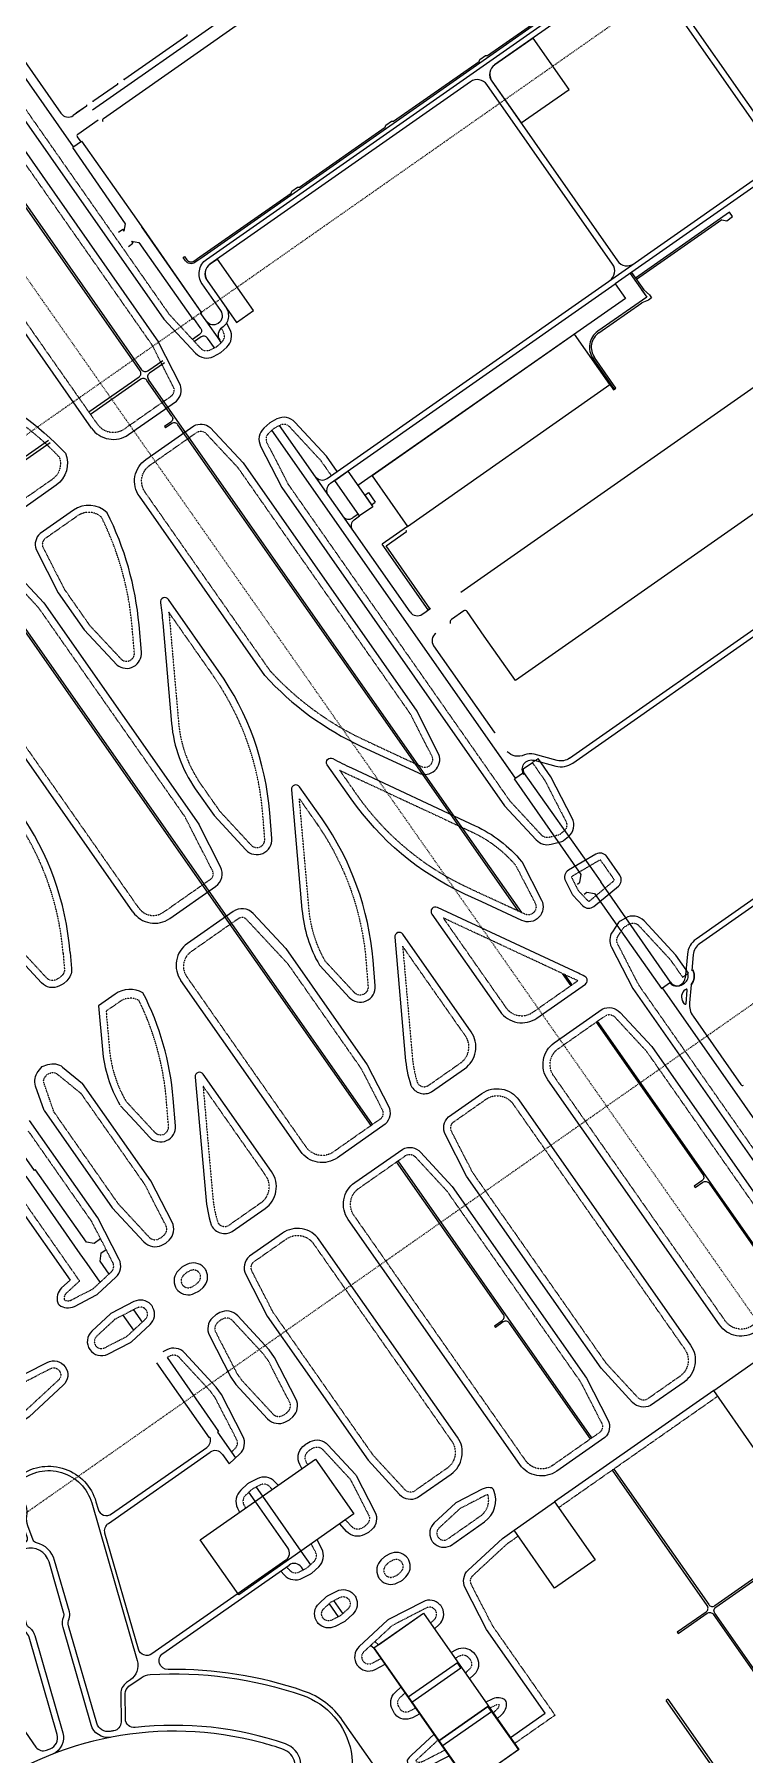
# Model space of a CAD drawing. Header units: millimetres. Extents: x 152904052 to 153933663, y 538271515 to 539240469.
# Drawn here: x 153565325 to 153577393, y 539089405 to 539118631 of the extents above; entities that cross this region are included whole.
import ezdxf

# ---------------------------------------------------------------- set-up
doc = ezdxf.new("R2010")
doc.units = ezdxf.units.MM
doc.linetypes.add('HIDDEN', pattern=[5.08, 2.54, -2.54])
doc.layers.add('BORD', color=7, linetype='Continuous')

msp = doc.modelspace()

# ---------------------------------------------------------------- linework, layer by layer
at = {"layer": 'BORD', "color": 8, "linetype": 'HIDDEN', "ltscale": 5}
for p, q in [((153505008.2, 539069689.3), (153627881, 539155725.8)), ((153540633.6, 539149569.4), (153592255.5, 539075845.7)), ((153513611.8, 539057402), (153636484.6, 539143438.5))]:
    msp.add_line(p, q, dxfattribs=at)
at = {"layer": 'BORD', "color": 133, "ltscale": 10}
for p, q in [((153572016.1, 539108856.8), (153571236, 539109970.9)), ((153565325.7, 539099329.2), (153564548.9, 539100438.6))]:
    msp.add_line(p, q, dxfattribs=at)
at = {"layer": 'BORD', "color": 133, "linetype": 'HIDDEN', "flags": 128}
for points in [[(153568421.9, 539113322.6), (153568313.4, 539113266.9, -0.3366197), (153568152.7, 539113295.2), (153567620.3, 539113870.3), (153559880.6, 539124923.7), (153559522.3, 539125620.7, -0.3366197), (153559550.6, 539125781.5), (153560125.7, 539126313.9), (153561450.2, 539127241.2), (153561150.4, 539127669.3), (153561126.3, 539127647.1), (153561066.1, 539127616.1, -0.3366197), (153560762.4, 539127669.7), (153560656.4, 539127784.1), (153560933.9, 539127978.5), (153560297.3, 539128887.7), (153560026.5, 539128698.1), (153559982.8, 539128783, -0.3366197), (153560036.4, 539129086.7), (153560086.1, 539129132.7), (153560115.2, 539129147.7), (153559815.5, 539129575.8), (153558491, 539128648.4), (153557794.1, 539128290.1, -0.3366197), (153557633.3, 539128318.5), (153557100.9, 539128893.6), (153553648.8, 539133823.6), (153553290.5, 539134520.6, -0.3472146), (153553322.7, 539134684.8), (153553581.8, 539134907, -0.2402518), (153553701, 539134935.8), (153554693.1, 539134699.1), (153555534.7, 539135288.4), (153554720.2, 539136451.6), (153552324.2, 539134773.8), (153556658.5, 539128583.8), (153557016.9, 539127886.9, -0.3366197), (153556988.5, 539127726.1), (153556413.4, 539127193.7), (153555977.7, 539126888.6)], [(153568421.9, 539113322.6), (153568511.4, 539113405.4, 0.3366197), (153568539.7, 539113566.2), (153568502.5, 539113638.6)], [(153566395.4, 539112010.6, 0.4142136), (153566855, 539111929.6), (153567662, 539112494.6, 0.268733), (153567695.2, 539112625.8), (153567327.3, 539113349.3)], [(153563962, 539111874.9), (153563594.2, 539112598.3, -0.6425022), (153563781.1, 539112757.6), (153564200.6, 539112562, -0.0937598), (153565747.7, 539111449.8, -0.3372842), (153565626, 539111069), (153565065.1, 539110676.3, -0.2696034), (153564930.1, 539110690.2), (153564372.3, 539111289)], [(153567206.9, 539110851.8, -0.4142136), (153567287.9, 539111311.4), (153568094.8, 539111876.4, -0.268733), (153568229.5, 539111862.7), (153568783.5, 539111269.6)], [(153570195.4, 539111386.9), (153569663, 539111962, 0.3366197), (153569502.2, 539111990.4), (153569393.8, 539111934.6), (153569304.3, 539111851.8, 0.3366197), (153569275.9, 539111691), (153569638, 539110986.7)], [(153573885.3, 539106326.3), (153573787, 539106257.5), (153573997.8, 539105956.6), (153574356.1, 539105259.6, -0.3507925), (153574322.6, 539105094.3), (153574248.5, 539105032.3), (153574074.1, 539104988.2, -0.274587), (153573941.9, 539105027.3), (153573409.5, 539105602.4), (153569634.3, 539110994)], [(153566261.9, 539108592.4), (153566810.1, 539108005.5, 0.6425022), (153567023.8, 539108126.6), (153566983.4, 539108587.8, 0.0942666), (153566462.8, 539110431.1, 0.3422856), (153566058.9, 539110450.8), (153565498, 539110058.1, 0.2696034), (153565464.9, 539109926.4), (153565833, 539109204.9)], [(153567097.9, 539103789.5), (153563815.6, 539108477.2, -0.4142136), (153563896.6, 539108936.8), (153564703.6, 539109501.8, -0.3224744), (153564858.1, 539109470.5), (153565390.5, 539108895.4), (153567889.3, 539105326.7)], [(153568157.8, 539105884.7), (153568473.6, 539105433.7), (153569006, 539104858.6, 0.7122052), (153569239.6, 539104961.2), (153569204.3, 539105398, 0.1333122), (153568360.7, 539107739.4), (153567608.6, 539108813.6)], [(153567608.6, 539108813.6, -0.0073854), (153567625.9, 539108644), (153567775.4, 539106935.4, 0.1316525), (153568157.8, 539105884.7)], [(153569333.8, 539107814.1, 0.0980231), (153570933.8, 539106643.3), (153571901.8, 539106191.9, 0.6425232), (153572088.7, 539106351.2), (153571724.6, 539107067.2)], [(153573504.2, 539104510.9), (153573834.1, 539103869.4, -0.7131795), (153573657.4, 539103685.1), (153572975.8, 539103999.7), (153572687.5, 539104134.1, -0.1316525), (153570804, 539105714.6), (153570512.7, 539106130.6)], [(153570512.7, 539106130.6, 0.0071737), (153570661.2, 539106058.7), (153572764.1, 539105078.1, -0.1092096), (153573504.2, 539104510.9, -0.1092096)], [(153567097.9, 539103789.5, 0.4142136), (153567515.8, 539103715.8), (153568318.5, 539104277.9, 0.3741522), (153568353.4, 539104418), (153567889.3, 539105326.7)], [(153569627.6, 539102844.1), (153568932.5, 539103591, 0.3741522), (153568788.9, 539103606.2), (153567986.1, 539103044.1, 0.4142136), (153567912.4, 539102626.3)], [(153577624.5, 539095973.8), (153578060.2, 539096278.9), (153578757.2, 539096637.2, -0.3366197), (153578917.9, 539096608.8), (153579450.3, 539096033.7), (153581183.6, 539093558.4), (153583718.9, 539095333.6), (153583254.3, 539095997.1), (153583303.4, 539096031.5), (153582649.5, 539096965.4), (153582600.4, 539096931), (153582135.8, 539097594.5), (153580860.5, 539096701.5), (153580163.5, 539096343.2, -0.3366197), (153580002.7, 539096371.5), (153579470.3, 539096946.6), (153575594.8, 539102481.6), (153575236.4, 539103178.5, -0.274587), (153575244.8, 539103316.2), (153575346, 539103464.9), (153575429.5, 539103513.4, -0.3507925), (153575596.3, 539103488.3), (153576128.7, 539102913.2), (153576339.4, 539102612.3), (153576437.7, 539102681.1)], [(153565813, 539103023.4), (153565835.2, 539102749.1, -0.2301085), (153565792.4, 539102639.2), (153565747.4, 539102597.5), (153565695, 539102570.6, -0.3366197), (153565534.2, 539102599), (153565001.8, 539103174.1)], [(153569627.6, 539102844.1), (153570876, 539101061.3), (153571234.4, 539100364.3, -0.3224745), (153571210.9, 539100208.3), (153570404, 539099643.3, -0.4142136), (153569944.4, 539099724.3), (153567912.4, 539102626.3)], [(153567103.1, 539102215.5, 0.2905248), (153566781.9, 539102200.9), (153566544.1, 539102034.4)], [(153566544.1, 539102034.4), (153566600, 539101396.2, 0.1092096), (153566879.8, 539100506.8), (153567369.9, 539099977.4, 0.3197049), (153567523.2, 539099945.5, 0.3197049), (153567603.5, 539100080), (153567565.6, 539100547.7, 0.0918408), (153567103.1, 539102215.5, 0.0918408)], [(153565660.6, 539100315.5), (153565488.2, 539100813, -0.2595993), (153565506.8, 539100918.4), (153565546.3, 539100966.9), (153565605.3, 539100987.4, -0.2595993), (153565710.7, 539100968.8), (153566119.3, 539100636.7)], [(153568441.4, 539098445.8, 0.4012441), (153568620.4, 539098393), (153569175.9, 539098782, 0.4142136), (153569257, 539099241.6), (153568191.1, 539100763.7), (153568355.1, 539098889.6, 0.0524708), (153568441.4, 539098445.8)], [(153565660.6, 539100315.5), (153566742.1, 539098770.9), (153567274.5, 539098195.8, 0.3366197), (153567435.3, 539098167.5), (153567487.6, 539098194.4), (153567530.8, 539098234.4, 0.3366197), (153567559.2, 539098395.2), (153567200.8, 539099092.1), (153566119.3, 539100636.7)], [(153565045.7, 539098735.3), (153565144, 539098804.2), (153566091.5, 539097451.1), (153565868.4, 539097244.4, 0.2627205), (153565832.4, 539097132.1, 0.2627205), (153565950.2, 539097127.5), (153566321.9, 539097318.5), (153566629.7, 539097603.4, 0.3366197), (153566658.1, 539097764.2), (153566299.7, 539098461.2), (153565218.3, 539100005.7)], [(153568673.3, 539094547), (153568731.9, 539094601.2, 0.3366197), (153568760.2, 539094762), (153568401.9, 539095459), (153568322.4, 539095572.6), (153567790, 539096147.7, 0.3366197), (153567629.2, 539096176.1), (153567578.7, 539096150.1)], [(153569968.5, 539094334), (153569940.7, 539094388.1, -0.3366197), (153569969.1, 539094548.9), (153570012.2, 539094588.9), (153570064.6, 539094615.8, -0.3366197), (153570225.4, 539094587.4), (153570690.4, 539094085), (153571003.5, 539093476.1, -0.3366197), (153570975.1, 539093315.4), (153570931.9, 539093275.4), (153570879.6, 539093248.5, -0.3366197), (153570718.8, 539093276.8), (153570611.6, 539093392.6)], [(153569365.6, 539093911.8), (153569324.3, 539093956.5, 0.3366197), (153569163.5, 539093984.8), (153569025.9, 539093914.1), (153568912.3, 539093809, 0.3366197), (153568884, 539093648.2), (153568911.8, 539093594)], [(153573484.2, 539089595.5), (153574172.3, 539090077.3), (153573110.1, 539091594.3), (153572751.8, 539092291.2, -0.3366197), (153572780.1, 539092452), (153573355.2, 539092984.4), (153573545.1, 539093117.4)], [(153569607.9, 539092595.5), (153569662.1, 539092536.9, 0.3366197), (153569822.9, 539092508.6), (153569960.5, 539092579.3), (153570074.1, 539092684.4, 0.3366197), (153570102.4, 539092845.2), (153570030.3, 539092985.5)], [(153572053.9, 539091638.2), (153572121.5, 539091700.8, 0.3364904), (153572146.7, 539091843.7), (153572139.2, 539091858.4), (153572128, 539091870.4, 0.3365528), (153571985.1, 539091895.6), (153571404, 539091596.9), (153570924.4, 539091152.8, 0.8723318), (153571060.8, 539090958.1), (153571217.2, 539091038.4)], [(153572471, 539091042.5), (153572553, 539091084.6, -0.3365222), (153572695.9, 539091059.4), (153572722.5, 539091030.7), (153572740.4, 539090995.8, -0.3365222), (153572715.2, 539090852.9), (153572647.6, 539090790.3)], [(153571807, 539090196), (153571694, 539090137.9, -0.3437459), (153571549, 539090165.4), (153571514.5, 539090227.2, -0.3461862), (153571537.8, 539090373.7), (153571625.6, 539090455.1)], [(153573120.8, 539090114.5), (153573188.4, 539090177.1, 0.1707801), (153573225.5, 539090247.6, 0.1707801), (153573146.6, 539090236.8), (153573064.7, 539090194.6)]]:
    msp.add_lwpolyline(points, format="xyb", dxfattribs=at)
at = {"layer": 'BORD', "color": 137}
for points in [[(153560656.4, 539127784.1), (153560762.4, 539127669.7, 0.3366197), (153561066.1, 539127616.1), (153561126.3, 539127647.1), (153561150.4, 539127669.3), (153561381.3, 539127339.5), (153560050.2, 539126407.5), (153559469.1, 539125869.5, 0.3366197), (153559415.6, 539125565.8), (153559777.6, 539124861.5), (153567526.6, 539113794.8), (153568064.6, 539113213.7, 0.3366197), (153568368.3, 539113160.1), (153568491.4, 539113223.4), (153568592.9, 539113317.4, 0.3366197), (153568646.4, 539113621.1)], [(153570469.7, 539111204.4), (153570289, 539111462.4), (153569751.1, 539112043.5, 0.3366197), (153569447.3, 539112097.1), (153569324.3, 539112033.8), (153569222.8, 539111939.8, 0.3366197), (153569169.2, 539111636.1), (153569531.3, 539110931.9), (153573315.9, 539105526.9), (153573853.8, 539104945.8, 0.274587), (153574103.5, 539104871.8), (153574287.7, 539104918.5, 0.1125128), (153574317.7, 539104933.8), (153574399.6, 539105002.2, 0.3507925), (153574462.8, 539105314.4), (153574100.7, 539106018.7), (153573885.3, 539106326.3)], [(153566999.6, 539103720.6), (153563717.3, 539108408.4, -0.4142136), (153563827.8, 539109035.1), (153564642.5, 539109605.5, -0.3366198), (153564946.2, 539109552), (153565484.1, 539108970.9), (153568116.9, 539105211)], [(153568059.5, 539105815.9), (153568380, 539105358.2), (153568918, 539104777.1, 0.7122052), (153569359.2, 539104970.9), (153569323.9, 539105407.7, 0.1333122), (153568459, 539107808.2), (153567603.1, 539109030.6)], [(153573604.2, 539104578.5), (153573605.2, 539104577), (153573940.8, 539103924.2, -0.7131795), (153573607.2, 539103576.1), (153572925.3, 539103890.8), (153572636.8, 539104025.3, -0.1316525), (153570705.7, 539105645.7), (153570301.3, 539106223.2)], [(153571079, 539102901.1, 0.1333122), (153570214.2, 539105301.6), (153569831.4, 539105848.3, 0.767327), (153569693.4, 539105798), (153569871.7, 539103760.4, 0.1097817), (153570169.7, 539102817, 0.0556099), (153570179.7, 539102803.5), (153570673.1, 539102270.5, 0.7122052), (153571114.4, 539102464.3), (153571079, 539102901.1)], [(153566999.6, 539103720.6, 0.4142136), (153567626.4, 539103610.1), (153568404.6, 539104155, 0.3741522), (153568487, 539104486.3), (153568116.9, 539105211)], [(153569596.7, 539103097.6), (153569042.3, 539103693.2, 0.3741522), (153568702.8, 539103729.1), (153567924.6, 539103184.2, 0.4142136), (153567814.1, 539102557.4)], [(153574570, 539102680.3), (153572172.4, 539103798.3, 0.767327), (153572078, 539103685.8), (153573237.4, 539102030.1, 0.4142136), (153573864.1, 539101919.6), (153574687.5, 539102496.1, 0.5595521), (153574679.7, 539102625.4, 0.0134523), (153574570, 539102680.3)], [(153576437.7, 539102681.1), (153576222.3, 539102988.8), (153575684.4, 539103569.9, 0.3507925), (153575369.3, 539103617.2), (153575277.1, 539103563.7, 0.1125128), (153575252.4, 539103540.7), (153575145.6, 539103383.6, 0.274587), (153575129.7, 539103123.7), (153575491.8, 539102419.4), (153579376.7, 539096871.1), (153579914.7, 539096290, 0.3366197), (153580218.4, 539096236.5), (153580922.7, 539096598.5), (153582204.6, 539097496.2), (153582600.4, 539096931)], [(153571626.9, 539101253.8, 0.0529954), (153571719.4, 539100780.8, 0.0480683), (153571725, 539100767.3, 0.4205678), (153572074.9, 539100665.4), (153572636, 539101058.3, 0.4142136), (153572746.5, 539101685), (153571586.5, 539103341.7, 0.767327), (153571448.6, 539103291.4), (153571626.9, 539101253.8)], [(153569596.7, 539103097.6), (153570979, 539101123.4), (153571341.1, 539100419.1, -0.3366197), (153571287.5, 539100115.4), (153570472.8, 539099545, -0.4142136), (153569846.1, 539099655.5), (153567814.1, 539102557.4)], [(153583254.3, 539095997.1), (153583650, 539095431.9), (153581213.1, 539093725.5), (153579544, 539096109.3), (153579006, 539096690.4, 0.3366197), (153578702.3, 539096743.9), (153577998, 539096381.8), (153577555.7, 539096072.1), (153578244, 539095089.1), (153577555.9, 539094607.3), (153576867.6, 539095590.3), (153577555.7, 539096072.1)], [(153568632.2, 539094345.4), (153568813.4, 539094513.2, 0.3366197), (153568867, 539094816.9), (153568504.9, 539095521.2), (153568416, 539095648.1), (153567878, 539096229.2, 0.3366197), (153567574.3, 539096282.8), (153567509.4, 539096249.4)], [(153569869.3, 539094264.5), (153569834, 539094333.2, -0.3366197), (153569887.5, 539094636.9), (153569935.1, 539094681, -0.0680987), (153569952, 539094692.8), (153570009.7, 539094722.5, -0.3366197), (153570313.4, 539094668.9), (153570782.6, 539094162.1, -0.0680987), (153570794.4, 539094145.2), (153571110.2, 539093531, -0.3366197), (153571056.6, 539093227.3), (153571009, 539093183.2, -0.0680987), (153570992.2, 539093171.4), (153570934.5, 539093141.7, -0.3366197), (153570630.8, 539093195.3), (153570512.4, 539093323.1)], [(153569464.9, 539093981.3), (153569412.4, 539094038, 0.3366197), (153569108.6, 539094091.5), (153568965.7, 539094018, 0.0680987), (153568948.8, 539094006.2), (153568830.8, 539093897, 0.3366197), (153568777.3, 539093593.3), (153568812.6, 539093524.6, 0.0680987)], [(153573415.4, 539089693.8), (153574005.1, 539090106.8), (153573007.1, 539091532.1), (153572645.1, 539092236.4, -0.3366197), (153572698.6, 539092540.1), (153573279.7, 539093078), (153573476.3, 539093215.7)], [(153569508.7, 539092526), (153569574, 539092455.4, 0.3366197), (153569877.8, 539092401.8), (153570020.7, 539092475.3, 0.0680987), (153570037.6, 539092487.2), (153570155.6, 539092596.4, 0.3366197), (153570209.1, 539092900.1), (153570129.5, 539093055, 0.0680987)], [(153572123.3, 539091539), (153572203, 539091612.8, 0.3364904), (153572253.4, 539091898.6), (153572243.1, 539091918.6, 0.0681877), (153572231.3, 539091935.5), (153572216, 539091952, 0.3365528), (153571930.2, 539092002.3), (153571343.7, 539091700.9, 0.0681586), (153571326.8, 539091689), (153570842.9, 539091240.9, 0.8723318), (153571115.7, 539090851.3), (153571286.6, 539090939.2)], [(153572401.6, 539091141.7), (153572498.1, 539091191.3, -0.3365222), (153572783.9, 539091140.9), (153572814.6, 539091107.8, -0.0681867), (153572826.5, 539091090.9), (153572847.1, 539091050.7, -0.3365222), (153572796.7, 539090764.9), (153572717, 539090691.1, -0.0681867)], [(153571876.5, 539090096.8), (153571748.8, 539090031.2, -0.3487997), (153571456.1, 539090089.5), (153571454.8, 539090091, -0.0484764), (153571446.4, 539090103.1), (153571409.8, 539090168.7, -0.3461862), (153571456.2, 539090461.8), (153571556.1, 539090554.3, -0.0681867)], [(153573190.2, 539090015.3), (153573269.9, 539090089.1, 0.2308523), (153573346, 539090285.3, 0.2698386), (153573302.1, 539090347.9, 0.2308523), (153573091.8, 539090343.5), (153572995.2, 539090293.9)]]:
    msp.add_lwpolyline(points, format="xyb", dxfattribs=at)
at = {"layer": 'BORD', "color": 133, "lineweight": -3, "flags": 128}
for points in [[(153578638.8, 539122167.7), (153568153.6, 539114825.9), (153568052.5, 539114755.1, -0.4142136), (153567892.4, 539114783.4), (153567851.1, 539114842.3), (153567875.7, 539114859.5), (153567916.9, 539114800.6, 0.4142136), (153568035.3, 539114779.7), (153568136.4, 539114850.5), (153569685.8, 539115935.4), (153569697.7, 539115968.1), (153569796, 539116036.9), (153569830.9, 539116036.9), (153571283.1, 539117053.8), (153571295.1, 539117086.6), (153571393.4, 539117155.4), (153571428.2, 539117155.4), (153572880.5, 539118172.3), (153572892.4, 539118205.1), (153572990.7, 539118273.9), (153573025.6, 539118273.9), (153574477.8, 539119290.8)], [(153575101.8, 539114447.8, 0.4142136), (153575150.9, 539114726.4), (153573014.3, 539117777.7, 0.4142136), (153572735.8, 539117826.8), (153568308.5, 539114726.8, 0.4142136), (153568259.4, 539114448.2), (153568576.2, 539113995.8, -0.4178796), (153568512.2, 539113645.8, 0.4178796), (153568473.8, 539113435.8), (153568244.4, 539113763.5, 0.410557), (153568451.7, 539113725.6), (153568455.9, 539113728.4, 0.4178796), (153568494.3, 539113938.4), (153568177.4, 539114390.9, -0.4142136), (153568251.1, 539114808.7), (153578105.3, 539121708.7, -0.4142136), (153578523.1, 539121635), (153579109.6, 539120797.4)], [(153579027.7, 539120740.1), (153578441.2, 539121577.7, 0.4142136), (153578162.7, 539121626.8), (153575889.5, 539120035.1, 0.4142136), (153575840.4, 539119756.5), (153577977, 539116705.2, 0.4142136), (153578255.5, 539116656.1)], [(153577845.9, 539116369.3, 0.4142136), (153577895.1, 539116647.8), (153575758.5, 539119699.2, 0.4142136), (153575479.9, 539119748.3), (153573145.4, 539118113.6, 0.4142136), (153573096.2, 539117835.1), (153575232.8, 539114783.7, 0.4142136), (153575511.4, 539114734.6)]]:
    msp.add_lwpolyline(points, format="xyb", dxfattribs=at)
at = {"layer": 'BORD', "color": 133, "linetype": 'Continuous', "ltscale": 10, "flags": 128}
for points in [[(153565992.2, 539116718.4), (153563240.5, 539120648.3)], [(153566127.4, 539116813.1), (153565979.9, 539116709.8)], [(153565979.9, 539116709.8), (153565976.7, 539116707.5)], [(153566874.6, 539115413.3), (153565976.7, 539116707.5)], [(153566753.4, 539115270.1), (153566828.9, 539115323)], [(153566852.7, 539115289), (153566828.9, 539115323)], [(153566852.7, 539115289), (153566874.6, 539115413.3)], [(153567142.7, 539115363.2), (153568167.1, 539113900.2)], [(153566922, 539115029.3), (153566997.6, 539115082.2)], [(153566973.9, 539115116.1), (153567098.1, 539115094.2)], [(153566973.9, 539115116.1), (153566997.6, 539115082.2)], [(153567098.1, 539115094.2), (153568016.4, 539113794.7)], [(153568154.8, 539113891.6), (153568167.1, 539113900.2)], [(153568016.4, 539113794.7), (153568031.9, 539113805.6)]]:
    msp.add_lwpolyline(points, dxfattribs=at)
at = {"layer": 'BORD', "color": 133, "flags": 128}
for points in [[(153566497.8, 539117203.7), (153569305.5, 539119169.6)], [(153568582.2, 539118931.8), (153566311.2, 539117341.6)], [(153564712.7, 539118807.3), (153565775.2, 539117289.8)], [(153567915.3, 539118605.2), (153566862.7, 539117868.1)], [(153566735.7, 539117779.2), (153566336, 539117499.3)], [(153566211.5, 539117412.1), (153565984.2, 539117253)], [(153566211.5, 539117412.1), (153566037.4, 539117290.3)], [(153566061.1, 539116933.9), (153566411.1, 539117179)], [(153566053.7, 539116892.1), (153566115.1, 539116804.5)], [(153577007.9, 539115480.4), (153575558.5, 539114465.5)], [(153572572.6, 539109151.9), (153580729, 539114863.1)]]:
    msp.add_lwpolyline(points, dxfattribs=at)
for points in [[(153567915.3, 539118605.2, 0.4142136), (153567919.6, 539118629.6)], [(153566735.7, 539117779.2, 0.4142136), (153566740, 539117803.6)], [(153566838.3, 539117872.4, 0.4142136), (153566862.7, 539117868.1)], [(153566211.5, 539117412.1, 0.4142136), (153566215.8, 539117436.5)], [(153566311.6, 539117503.6, 0.4142136), (153566336, 539117499.3)], [(153565775.3, 539117289.8, 0.4142136), (153565984.2, 539117253)], [(153566497.8, 539117203.7, 0.4142136), (153566488.6, 539117151.5)], [(153566061.1, 539116933.9, 0.4142136), (153566053.7, 539116892.1)], [(153568592.9, 539113317.4, 0.3366197), (153568646.4, 539113621.1)]]:
    msp.add_lwpolyline(points, format="xyb", dxfattribs=at)
at = {"layer": 'BORD', "color": 133}
for points in [[(153573800.1, 539118569.3), (153573146.6, 539118111.8, 0.4142136), (153573098.1, 539117836.4), (153573595.8, 539117125.5), (153574411.3, 539117696.5)], [(153568434.7, 539114812.4), (153568309.8, 539114724.9, 0.4142136), (153568261.2, 539114449.5), (153568758.9, 539113738.7), (153569045.8, 539113939.6)]]:
    msp.add_lwpolyline(points, format="xyb", close=True, dxfattribs=at)
at = {"layer": 'BORD', "color": 133, "ltscale": 10}
for points in [[(153566252.1, 539112215.4), (153567104, 539112811.9, 0.4142136), (153567122.4, 539112916.3), (153563290.2, 539118389.3)], [(153563314.8, 539118406.5), (153567147, 539112933.5, 0.4142136), (153567251.4, 539112915.1), (153567505.4, 539113092.9)], [(153570092.8, 539111123.6, 0.4142136), (153570301.8, 539111086.8), (153575138.8, 539114473.8)], [(153570322.3, 539110796, -0.4142136), (153570359.1, 539111004.9), (153575196.2, 539114391.9)], [(153567534, 539113052), (153567280.1, 539112874.2, 0.4142136), (153567261.7, 539112769.7, 0.4142136)], [(153567237.1, 539112752.5, 0.4142136), (153567132.7, 539112770.9), (153566280.7, 539112174.4)], [(153567661.2, 539112146.8, -0.4142136), (153567642.8, 539112042.3), (153567538.4, 539111969.2)], [(153567764.5, 539111999.3, 0.4142136), (153567660, 539112017.8), (153567555.6, 539111944.6)], [(153568139, 539104246.6), (153564965.6, 539108778.7, 0.4142136), (153564861.1, 539108797.1), (153564705.5, 539108688.1)], [(153576115, 539102524.4, 0.4195096), (153576311.4, 539102488), (153576326.4, 539102498.4, 0.2216947), (153576385.6, 539102600.9, 0.2216947)], [(153576515.5, 539102735.6, -0.2745602), (153576483.3, 539102482.3, -0.2745602)], [(153576397.7, 539102165.6), (153576417.5, 539102392.7, 0.6370703), (153576394, 539102406.3), (153576384.5, 539102399.7, 0.4142136), (153576347.7, 539102190.8)], [(153574871.2, 539101849.9), (153576685.2, 539099259.2, -0.4142136), (153576666.8, 539099154.8), (153576535.7, 539099063)], [(153573144.4, 539096688.4), (153573275.5, 539096780.2, 0.4142136), (153573293.9, 539096884.6), (153571479.9, 539099475.3)], [(153574799.9, 539094786.2), (153571504.5, 539099492.5, -0.4142136)], [(153576552.9, 539099038.4), (153576684, 539099130.2, -0.4142136), (153576788.5, 539099111.8), (153578166.6, 539097143.6)], [(153574775.3, 539094769), (153573397.2, 539096737.2, 0.4142136), (153573292.7, 539096755.6), (153573161.7, 539096663.8)], [(153563999.2, 539093390.5), (153565089.3, 539094153.8, -0.5144819), (153566370.5, 539093701.4), (153566407.2, 539093574.5, 0.5144819), (153566637.3, 539093493.2), (153568253.5, 539094624.9)], [(153569595.6, 539092708), (153567323.2, 539091116.9, -0.5144819), (153567093.1, 539091198.1), (153566524.4, 539093168.3, -0.3205836), (153566582.5, 539093332.7), (153568310.9, 539094543)], [(153565358.4, 539093003.6, -0.2450331), (153565306.3, 539093049.3), (153565213.1, 539093290, -0.1430661), (153565198.7, 539093457.6, 0.1430661), (153565184.4, 539093625.3), (153565053.4, 539093963.5, -0.3184761), (153565074.6, 539094047.6, -0.5452857), (153566298.5, 539093680.6), (153567071.5, 539091002.5, -0.3205836), (153566955.3, 539090673.5), (153566889.2, 539090627.2, 0.2466967), (153566793.2, 539090441.2), (153566796.9, 539089958.5, -0.364906), (153566673.5, 539089809.7, 0.002609), (153566614, 539089798.7, -0.3875758), (153566384.3, 539089939.6), (153565907.2, 539091592.5, -0.1741577), (153565914.7, 539091710.5, 0.1741577), (153565922.3, 539091828.6), (153565669.3, 539092705.2, 0.2686326), (153565358.4, 539093003.6)], [(153576248.4, 539091488.3), (153576739.9, 539091832.5, 0.4142136), (153576758.3, 539091936.9), (153575146.6, 539094238.7)], [(153575171.2, 539094256), (153576782.9, 539091954.1, 0.4142136), (153576887.4, 539091935.7), (153578230.8, 539092876.4)], [(153565531.2, 539089479.5, -0.0028367), (153565592.4, 539089503.8, 0.3875758), (153565711.7, 539089745.5), (153565234.6, 539091398.3, 0.1741577), (153565165.3, 539091494.2, -0.1741577), (153565096, 539091590.1), (153564843, 539092466.7, -0.4256202), (153565153, 539093003.4, 0.4520222), (153565205, 539093103.3), (153565132.1, 539093291.5, -0.1430661), (153565117.7, 539093459.1, 0.1430661), (153565103.4, 539093626.7), (153565002.3, 539093887.8, 0.4867945), (153564889.3, 539093922.2), (153564042.3, 539093329.1, 0.3205845), (153563844.8, 539092769.9), (153564556.1, 539090305.6, 0.2612696), (153564765, 539090099.4), (153564922.1, 539090056.4, -0.1748396), (153565046.9, 539089968.4), (153565352.2, 539089532.5, 0.3492627), (153565531.2, 539089479.5)], [(153566615.4, 539089697.6, -0.370763), (153566288.2, 539089911.9), (153565811.1, 539091564.7, -0.1741577), (153565823, 539091750.3, 0.1741577), (153565826.2, 539091800.9), (153565573.2, 539092677.4, 0.9999996), (153564939.1, 539092494.4), (153565192.1, 539091617.9, 0.1741577), (153565221.8, 539091576.8, -0.1741577), (153565330.7, 539091426.1), (153565807.8, 539089773.3, -0.3744382), (153565641.5, 539089416)], [(153578567.3, 539089405.7), (153576886.2, 539091806.7, -0.4142136), (153576904.6, 539091911.1), (153578248, 539092851.8)], [(153571979.8, 539087961.7), (153570561.9, 539089986.7, 0.1584828), (153569900, 539090485.3, 0.0870425), (153567596.4, 539090851.3, -0.7394244), (153567508, 539091124.2), (153569653, 539092626.1)], [(153569893.1, 539092544.6), (153569861.9, 539092589.2, 0.4142136), (153569653, 539092626.1)], [(153576265.6, 539091463.8), (153576757.1, 539091807.9, -0.4142136), (153576861.6, 539091789.5), (153578542.7, 539089388.5)], [(153570288.7, 539088258.7), (153569921.9, 539087943.4, -0.2513101), (153569644.9, 539087882.2), (153569625.7, 539087887.6, -0.4128057), (153569140, 539088747.5), (153569154.3, 539088799.6, -0.4291826), (153569282.2, 539088867.9, -0.0029034), (153569337.4, 539088849.3, 1.0000005), (153569591.1, 539089586.9, 0.1120509), (153567038.7, 539089863.8, -0.4460843), (153566871.5, 539090011.7), (153566868.2, 539090441.7, -0.2466967), (153566932.2, 539090565.8), (153567139.3, 539090710.8, -0.1381431), (153567292.8, 539090764.4, -0.0985666), (153569875.6, 539090414.3, -0.5794556), (153570288.5, 539088258.5, -0.5794556)], [(153577297.6, 539088425.2, 0.4142136), (153577316.1, 539088529.6), (153576059.3, 539090324.4)], [(153576088, 539090344.5), (153577344.7, 539088549.7, 0.4142136), (153577449.2, 539088531.3, 0.4142136)], [(153569170.7, 539089610.5, 0.4821313), (153562008.1, 539084295.2)], [(153568883.2, 539088191.7), (153569057.9, 539088826.1, -0.4291826), (153569313.6, 539088962.9, -0.0029034), (153569369.9, 539088943.9, 1.0000007), (153569558.5, 539089492.3, 0.0177885), (153569170.7, 539089610.5, 0.0316203)]]:
    msp.add_lwpolyline(points, format="xyb", dxfattribs=at)
for points in [[(153575138.8, 539114473.8), (153580489.3, 539118220.2)], [(153580546.7, 539118138.3), (153575196.2, 539114391.9)], [(153577138.2, 539115608.2), (153575541.3, 539114490)], [(153577007.9, 539115480.4), (153577091.5, 539115465.6), (153577189.8, 539115534.5), (153577138.2, 539115608.2)], [(153575473.9, 539114586.3), (153575682.6, 539114288.1)], [(153575642.9, 539114292.6), (153575729.7, 539114168.5), (153574898.4, 539113586.4)], [(153575196.2, 539114391.9), (153575368.3, 539114146.1)], [(153575667.4, 539114309.8), (153575682.6, 539114288.1)], [(153572191.1, 539105677.5), (153567764.5, 539111999.3)], [(153571707.5, 539108817.7), (153569490.3, 539111984.2)], [(153573552.2, 539103733.6), (153572191.1, 539105677.5)], [(153571047, 539100093.5), (153568139, 539104246.6)], [(153566456.3, 539097921.6), (153566435, 539097790)], [(153566435, 539097790), (153566590.5, 539097567.1)], [(153566456.3, 539097921.6), (153566543.8, 539097986.6)], [(153567011.4, 539096963.5), (153567158, 539096753.3)], [(153567578.7, 539096150.1), (153568453, 539094896.3), (153568437.4, 539094885.3)], [(153568437.3, 539094885.3), (153568743.3, 539094448.3)], [(153569093.1, 539093948.6), (153569200.5, 539093795.3)], [(153569200.5, 539093795.3), (153569854, 539092862.1)], [(153569854, 539092862.1), (153570016, 539092630.7)]]:
    msp.add_lwpolyline(points, dxfattribs=at)
at = {"layer": 'BORD', "color": 133, "linetype": 'HIDDEN', "flags": 128}
for points in [[(153564379.5, 539117557.1), (153564383.7, 539117551.2), (153567336, 539113334.9)], [(153566395.4, 539112010.6), (153564263.9, 539115054.8)], [(153568772.9, 539111282.7), (153571725.3, 539107066.3)], [(153570371.4, 539111135.6), (153570195.4, 539111386.9)], [(153569338.4, 539107807.6), (153567206.9, 539110851.8)], [(153565833, 539109204.9), (153566261.9, 539108592.4)], [(153576936.4, 539095492), (153574233.2, 539093599.2)], [(153572186.3, 539089654.4), (153571813.6, 539089309.2), (153571798.2, 539089294.5), (153571805, 539089289.8), (153571834.1, 539089278.2), (153571848.5, 539089275.6), (153571883.4, 539089276.9), (153571915.2, 539089286.5), (153571959.5, 539089308.9), (153572304.2, 539089486)]]:
    msp.add_lwpolyline(points, dxfattribs=at)
at = {"layer": 'BORD', "color": 137}
for points in [[(153564477.6, 539117626.2), (153564481.9, 539117620.1), (153567434.3, 539113403.7)], [(153566297.1, 539111941.8), (153564165.6, 539114986)], [(153568646.4, 539113621.1), (153568589.9, 539113731)], [(153568871.2, 539111351.5), (153571823.6, 539107135.1)], [(153569240.1, 539107738.8), (153567108.6, 539110783)], [(153565729.9, 539109143), (153566168.4, 539108516.7)], [(153571823.6, 539107135.1), (153571827.8, 539107129)], [(153576867.6, 539095590.3), (153574164.4, 539093697.5)], [(153568143.4, 539093056), (153570101.2, 539094426.9), (153570755.1, 539093493), (153568797.3, 539092122.2), (153568143.4, 539093056)], [(153571170.8, 539091271.7), (153571934.9, 539091806.8)], [(153572116.8, 539089753.6), (153571731.3, 539089396.6), (153571691, 539089357.9), (153571660.9, 539089309.1), (153571666.8, 539089256.9), (153571706.8, 539089211.7), (153571748, 539089183.3), (153571800.9, 539089162.2), (153571840, 539089155.2), (153571903.3, 539089157.5), (153571959.9, 539089174.6), (153572014, 539089202), (153572373.6, 539089386.8)]]:
    msp.add_lwpolyline(points, dxfattribs=at)
at = {"layer": 'BORD', "color": 133, "linetype": 'Continuous', "ltscale": 10}
msp.add_lwpolyline([(153568167.1, 539113900.2), (153568170.4, 539113902.5), (153567236, 539115249.1), (153567067.3, 539115489.9), (153566130.7, 539116815.4)], dxfattribs=at)
at = {"layer": 'BORD', "color": 133, "ltscale": 10, "flags": 128}
for points in [[(153575449.3, 539114569.1), (153575729.7, 539114168.5)], [(153575368.3, 539114146.1), (153570823.6, 539110963.9)], [(153575682.6, 539114288.1), (153575776, 539114207.1)], [(153575813.3, 539114153.8), (153575760.1, 539114116.5)], [(153575776, 539114207.1), (153575813.3, 539114153.8)], [(153568244.4, 539113763.5), (153568154.7, 539113891.6)], [(153574915.6, 539113561.9), (153575644.5, 539114072.3)], [(153575760.1, 539114116.5), (153575644.5, 539114072.3)], [(153568150.4, 539113636.2), (153568031.9, 539113805.5)], [(153568383.7, 539113303), (153568265.2, 539113472.3)], [(153568501.5, 539113396.3), (153568445.4, 539113476.5)], [(153575182.2, 539112605.8), (153574817.3, 539113126.8)], [(153575206.7, 539112623), (153574841.9, 539113144)], [(153567661.9, 539112147.2), (153567237.7, 539112752.9)], [(153572215.7, 539105694.7), (153567261.7, 539112769.7)], [(153580886.6, 539112824.8), (153573499.1, 539107652)], [(153575105.6, 539112680.3), (153575165.8, 539112594.3)], [(153575165.8, 539112594.3), (153575206.7, 539112623)], [(153567538.4, 539111969.2), (153567555.6, 539111944.6)], [(153573500.3, 539105995.7), (153569362.3, 539111905.5)], [(153565564, 539111733.6), (153564556.4, 539111028.1)], [(153565592.7, 539111692.6), (153564585.1, 539110987.1)], [(153574417.9, 539106333), (153581702, 539111433.4)], [(153570937.2, 539110801.7), (153571002.7, 539110847.6)], [(153570937.2, 539110801.7), (153571051.9, 539110637.9)], [(153571002.7, 539110847.6), (153571117.4, 539110683.8)], [(153571051.9, 539110637.9), (153571117.4, 539110683.8)], [(153570829.1, 539110481.9), (153570734.9, 539110415.9)], [(153570757.8, 539110383.2), (153570852, 539110449.1)], [(153571665.1, 539110271.3), (153571236, 539109970.9)], [(153571301.4, 539109943.4), (153571645.3, 539110184.2)], [(153572047.1, 539108878.5), (153571301.4, 539109943.4)], [(153568163.6, 539104263.8), (153564564.2, 539109404.2)], [(153572054, 539108877.3), (153571998.3, 539108838.3)], [(153572047.1, 539108878.5), (153572016.1, 539108856.8)], [(153571916.4, 539108780.9), (153571941.1, 539108798.2)], [(153571941.1, 539108798.2), (153572044.6, 539108870.7)], [(153573499.1, 539107652), (153572970, 539108407.7)], [(153572109, 539108244.3), (153573135.7, 539106777.9)], [(153573500.3, 539105995.7), (153573131.4, 539106522.6)], [(153573787, 539106257.5), (153573631.1, 539106148.3)], [(153573488.1, 539105987.1), (153573484.8, 539105984.8)], [(153574616.5, 539104356.8), (153573484.8, 539105984.8)], [(153573488.1, 539105987.1), (153573638.8, 539106092.7)], [(153573638.8, 539106092.7), (153574832, 539104400.7)], [(153573605.6, 539103709.7), (153572215.7, 539105694.7)], [(153571071.6, 539100110.7), (153568163.6, 539104263.8)], [(153574551.7, 539104192.7), (153574595.2, 539104225.1)], [(153574595.2, 539104225.1), (153574616.5, 539104356.8)], [(153574832, 539104400.7), (153574949.1, 539104233.5)], [(153576133.8, 539102529.3), (153574949.1, 539104233.5)], [(153574668.8, 539104025.6), (153574712.6, 539104058.1)], [(153574712.6, 539104058.1), (153574840.1, 539104037.5)], [(153574840.1, 539104037.5), (153575979.8, 539102421.5)], [(153574291.6, 539102677.7), (153574438.3, 539102468.1)], [(153574462.9, 539102485.3), (153574346, 539102652.3)], [(153575979.8, 539102421.5), (153576133.8, 539102529.3)], [(153576342.7, 539102492.5), (153576372.2, 539102513.2)], [(153576389.6, 539102647.4), (153576385.6, 539102600.9)], [(153576483.3, 539102482.3), (153576456.5, 539102175.1)], [(153580233.8, 539096379.3), (153575995.4, 539102432.4)], [(153576370.4, 539102158.3), (153576347.7, 539102190.8)], [(153578191.1, 539097160.8), (153574895.8, 539101867.1)], [(153576517, 539101948.9), (153577330.3, 539100787.4)], [(153566102.4, 539097913.1), (153565187.3, 539099232.3)], [(153566449.2, 539098170.5), (153566338.9, 539098088.5), (153566211.3, 539098109.1), (153565341.3, 539099340.1), (153565325.7, 539099329.2)], [(153576535.7, 539099063), (153576552.9, 539099038.4)], [(153566219.5, 539097745.9), (153566102.4, 539097913.1)], [(153566441.9, 539097429.6), (153566219.5, 539097745.9)], [(153567012.3, 539096618.3), (153566833.8, 539096872.2)], [(153573144.4, 539096688.4), (153573161.7, 539096663.8)], [(153568298.9, 539094788.3), (153567404.4, 539096060.5)], [(153568309.6, 539094795.8), (153568298.9, 539094788.3)], [(153568519.7, 539094506.1), (153568632.2, 539094345.4)], [(153569077.6, 539093709.2), (153568970.3, 539093862.6)], [(153569632.4, 539092916.9), (153569077.6, 539093709.2)], [(153570331.7, 539091966.2), (153570486.7, 539091744.8)], [(153570409.5, 539092020.7), (153570564.6, 539091799.3)], [(153576248.4, 539091488.3), (153576265.6, 539091463.8)], [(153571039.3, 539091259.2), (153571092.3, 539091216.8)], [(153571092.3, 539091216.8), (153573225.8, 539088169.8)], [(153571170.1, 539091271.3), (153571109.7, 539091324.4)], [(153576088, 539090344.5), (153576059.3, 539090324.4)]]:
    msp.add_lwpolyline(points, dxfattribs=at)
at = {"layer": 'BORD', "color": 133, "linetype": 'Continuous', "ltscale": 10}
for points in [[(153568150.4, 539113636.2, -0.4142136), (153568132, 539113531.7), (153568011.7, 539113447.5)], [(153568265.2, 539113472.3, 0.4142136), (153568160.7, 539113490.8), (153568046, 539113410.4)]]:
    msp.add_lwpolyline(points, format="xyb", dxfattribs=at)
at = {"layer": 'BORD', "color": 133, "ltscale": 10, "flags": 128}
for points in [[(153574898.4, 539113586.4, 0.4142136), (153574817.3, 539113126.8)], [(153574915.6, 539113561.9, 0.4142136), (153574841.9, 539113144)], [(153570567.8, 539110445.4, 0.4142136), (153570734.9, 539110415.9)], [(153570757.8, 539110383.2, 0.4142136), (153570728.4, 539110216)], [(153571645.3, 539110184.2, 1), (153571636.7, 539110196.5)], [(153571707.5, 539108817.7, 0.4142136), (153571916.4, 539108780.9)], [(153572410.6, 539108687.5, 0.3354367), (153572390.2, 539108624.3)], [(153572970, 539108407.7), (153572677.4, 539108825.5, 0.4142136), (153572621.7, 539108835.3), (153572410.6, 539108687.5)], [(153574475.3, 539106251.1), (153577868.4, 539108627, -0.4142136), (153578077.3, 539108590.2), (153579998.8, 539105846, -0.4142136), (153579962, 539105637.1), (153576568.8, 539103261.2, 0.2216947), (153576420.9, 539103005), (153576389.6, 539102647.4)], [(153572145.8, 539108453.2, 0.4142136), (153572109, 539108244.3)], [(153583910.3, 539108279.7), (153576626.2, 539103179.3, 0.2216947), (153576520.5, 539102996.3), (153576496.6, 539102722.3)], [(153573135.7, 539106778, 0.4142136), (153573156.6, 539106774.4)], [(153574417.9, 539106333, -0.2216947), (153574209.8, 539106296.3), (153573818, 539106401.3, 0.1710865), (153573651.8, 539106388.5, -0.3116562), (153573359.6, 539106444.1, 11.915834)], [(153573644.1, 539106053.2, -0.7002075), (153573815.8, 539106298.4), (153574183.9, 539106199.7, 0.2216947), (153574475.3, 539106251.1)], [(153573631.1, 539106148.3, 0.0944868), (153573638.8, 539106092.7)], [(153576133.8, 539102529.3, 0.4142136), (153576342.7, 539102492.5)], [(153576372.2, 539102513.2, 0.3178372), (153576430.7, 539102676.2)], [(153576483.3, 539102482.3, 0.2745602), (153576515.5, 539102735.6)], [(153576370.4, 539102158.3, 0.7002075), (153576397.7, 539102165.6)], [(153576456.5, 539102175.1, 0.176327), (153576517, 539101948.9)], [(153577330.3, 539100787.4, 0.4142136), (153577373.1, 539100779.9)], [(153568253.5, 539094624.9, 0.3331272), (153568309.6, 539094795.8, 0.3331272)], [(153568519.7, 539094506.1, 0.4142136), (153568310.8, 539094542.9)], [(153569595.6, 539092708, 0.4142136), (153569632.4, 539092916.9)]]:
    msp.add_lwpolyline(points, format="xyb", dxfattribs=at)
at = {"layer": 'BORD', "color": 137, "flags": 128}
for points in [[(153566297.1, 539111941.8, 0.4142136), (153566923.8, 539111831.3), (153567738.5, 539112401.8, 0.296749), (153567806.6, 539112671.5), (153567434.3, 539113403.7)], [(153563855.1, 539111820.5), (153563482.8, 539112552.7, -0.6612853), (153563831.8, 539112866.4), (153564251.3, 539112670.7, -0.0948956), (153565850.9, 539111515.4, -0.3542449), (153565694.8, 539110970.7), (153565126.2, 539110572.6, -0.297492), (153564848.9, 539110601.3), (153564284.5, 539111207.2)], [(153567108.6, 539110783, -0.4142136), (153567219.1, 539111409.7), (153568033.8, 539111980.1, -0.296749), (153568310.5, 539111951.8), (153568871.2, 539111351.5)], [(153566168.4, 539108516.7), (153566729.1, 539107916.4, 0.6612853), (153567143.3, 539108137.1), (153567102.9, 539108598.2, 0.0953473), (153566560.1, 539110504.8, 0.3584683), (153565990, 539110549.1), (153565421.4, 539110150.9, 0.297492), (153565353.6, 539109880.5), (153565729.9, 539109143)], [(153567603.1, 539109030.6, 0.7887664), (153567466, 539108975.3, -0.0152324), (153567506.4, 539108633.5), (153567655.9, 539106924.9, 0.1316525), (153568059.5, 539105815.9)], [(153569240.1, 539107738.8, 0.0984107), (153570883, 539106534.5), (153571851.1, 539106083.1, 0.6613033), (153572200.1, 539106396.9), (153571827.8, 539107129)], [(153570301.3, 539106223.2, -0.7927079), (153570394.8, 539106327.7, 0.0157815), (153570711.9, 539106167.5), (153572814.8, 539105186.9, -0.1106099), (153573604.2, 539104578.5)], [(153565932.6, 539103033.1), (153565954.8, 539102758.8, -0.2301085), (153565873.9, 539102551.1), (153565824.5, 539102505.4, -0.0680987), (153565807.6, 539102493.5), (153565749.9, 539102463.9, -0.3366197), (153565446.2, 539102517.4), (153564908.2, 539103098.5)]]:
    msp.add_lwpolyline(points, format="xyb", dxfattribs=at)
at = {"layer": 'BORD', "color": 133, "ltscale": 10, "flags": 128}
for points in [[(153571665.1, 539110271.3), (153575105.6, 539112680.3), (153574503.3, 539113540.5), (153571062.9, 539111131.4)], [(153570852, 539110449.1), (153570428.7, 539111053.6), (153570651.6, 539111209.7), (153571074.9, 539110605.1)]]:
    msp.add_lwpolyline(points, close=True, dxfattribs=at)
at = {"layer": 'BORD', "color": 133, "linetype": 'HIDDEN', "flags": 128}
for points in [[(153570914.5, 539102320.1, -0.3197049), (153570761.2, 539102352), (153570271.1, 539102881.4, -0.1092096), (153569991.2, 539103770.8), (153569827.3, 539105644.9), (153570115.9, 539105232.8, -0.1333122), (153570959.4, 539102891.4), (153570994.8, 539102454.6, -0.3197049)], [(153574756.9, 539103907.4), (153575171.6, 539104250.9, 0.3907249), (153575174.9, 539104275.4), (153574951.5, 539104594.4, 0.3907249), (153574927.4, 539104599.7), (153574462.8, 539104327.4, 0.3952487), (153574455.7, 539104303.6), (153574564.8, 539104085.9), (153574732, 539103908.9, 0.3952487)], [(153574519.3, 539102571.5), (153572270.5, 539103620.1), (153573335.7, 539102098.9, 0.4142136), (153573795.3, 539102017.9), (153574558.9, 539102552.5, 0.005082)], [(153571832.7, 539100820.5, 0.4012441), (153572011.7, 539100767.6), (153572567.2, 539101156.6, 0.4142136), (153572648.2, 539101616.2), (153571582.4, 539103138.3), (153571746.4, 539101264.2, 0.0524708)], [(153577995.6, 539098111.4), (153578353.9, 539097414.4, -0.3224745), (153578330.5, 539097258.4), (153577523.5, 539096693.4, -0.4142136), (153577063.9, 539096774.4), (153574147.1, 539100940, -0.4142136), (153574228.2, 539101399.6), (153575035.1, 539101964.7, -0.3224745), (153575189.7, 539101933.3), (153575722.1, 539101358.2)], [(153576375.8, 539096292.6, -0.4142136), (153576294.8, 539095833), (153575733.6, 539095440.1, -0.3224745), (153575579, 539095471.4), (153575046.6, 539096046.5), (153572773.2, 539099293.3), (153572414.8, 539099990.3, -0.3224745), (153572438.2, 539100146.3), (153572999.4, 539100539.3, -0.4142136), (153573459, 539100458.2)], [(153572330.8, 539098983.6), (153574604.3, 539095736.8), (153574962.6, 539095039.8, -0.3224745), (153574939.2, 539094883.8), (153574132.2, 539094318.8, -0.4142136), (153573672.6, 539094399.8), (153570755.8, 539098565.4, -0.4142136), (153570836.9, 539099025), (153571643.8, 539099590.1, -0.3224745), (153571798.4, 539099558.7)], [(153572416.7, 539094729, -0.4142136), (153572335.7, 539094269.4), (153571774.5, 539093876.4, -0.3224745), (153571619.9, 539093907.8), (153571087.5, 539094482.9), (153569381.9, 539096918.7), (153569023.5, 539097615.7, -0.3369512), (153569052, 539097776.6), (153569607.5, 539098165.6, -0.4142136), (153570067.1, 539098084.6)], [(153567838.5, 539097386.2), (153567849.7, 539097374.2, 0.3365222), (153567992.6, 539097349), (153568056.6, 539097381.8), (153568109.4, 539097430.7, 0.3365222), (153568134.6, 539097573.6), (153568127, 539097588.3), (153568115.9, 539097600.3, 0.3365222), (153567973, 539097625.5), (153567909, 539097592.6), (153567856.2, 539097543.7, 0.3365222), (153567831, 539097400.8)], [(153566896.3, 539096510.9), (153567208.3, 539096799.8, 0.3365222), (153567233.5, 539096942.7), (153567226, 539096957.3), (153567214.8, 539096969.4, 0.3365222), (153567071.9, 539096994.6), (153566693.7, 539096800.2), (153566381.7, 539096511.3, 0.8723318), (153566518.1, 539096316.5)], [(153569661.3, 539095393), (153569303, 539096089.9), (153569223.4, 539096203.5), (153568691, 539096778.6, 0.3366197), (153568530.3, 539096807), (153568477.9, 539096780.1), (153568434.7, 539096740.1, 0.3366197), (153568406.4, 539096579.3), (153568764.7, 539095882.3), (153568844.2, 539095768.7), (153569376.6, 539095193.6, 0.3366197), (153569537.4, 539095165.3), (153569589.8, 539095192.2), (153569633, 539095232.2, 0.3366197)], [(153565733.8, 539095767.4), (153565160.3, 539095236.2), (153563871.2, 539094333.6), (153563175.9, 539093976.3, -0.8723318), (153563039.6, 539094171.1), (153563613.1, 539094702.2), (153564902.2, 539095604.8), (153565597.4, 539095962.1, -0.8723318)], [(153572201.6, 539093255.7, 0.3365222), (153572176.4, 539093112.8), (153572183.9, 539093098.1), (153572195.1, 539093086.1, 0.3208572), (153572331.8, 539093058), (153572903.6, 539093458.3, 0.3207006), (153573031.3, 539093820.3, 0.0905471), (153572990.1, 539093807.8), (153572558, 539093585.7)], [(153571353.3, 539092673.6), (153571300.5, 539092624.7, 0.3365222), (153571275.3, 539092481.8), (153571282.8, 539092467.2), (153571294, 539092455.1, 0.3365222), (153571436.9, 539092429.9), (153571500.9, 539092462.8), (153571553.7, 539092511.7, 0.3365222), (153571578.9, 539092654.6), (153571571.4, 539092669.2), (153571560.2, 539092681.3, 0.3365222), (153571417.3, 539092706.5)], [(153570366.9, 539091998.9), (153570516.2, 539092075.6, -0.3365222), (153570659.1, 539092050.4), (153570670.3, 539092038.3), (153570677.8, 539092023.7, -0.3365222), (153570652.6, 539091880.8), (153570529.5, 539091766.8), (153570380.2, 539091690, -0.3365222), (153570237.3, 539091715.2), (153570226.1, 539091727.3), (153570218.6, 539091741.9, -0.3365222), (153570243.8, 539091884.8)]]:
    msp.add_lwpolyline(points, format="xyb", close=True, dxfattribs=at)
at = {"layer": 'BORD', "color": 137}
for points in [[(153574833.4, 539103815), (153575248.2, 539104158.5, 0.3907249), (153575273.2, 539104344.2), (153575049.8, 539104663.2, 0.3907249), (153574866.8, 539104703.2), (153574402.1, 539104431, 0.3952487), (153574348.4, 539104249.8), (153574460.5, 539104026.3, 0.0731486), (153574473.2, 539104008.2), (153574644.8, 539103826.5, 0.3952487)], [(153578098.5, 539098173.5), (153578460.6, 539097469.3, -0.3366197), (153578407.1, 539097165.5), (153577592.4, 539096595.1, -0.4142136), (153576965.6, 539096705.6), (153574048.8, 539100871.2, -0.4142136), (153574159.3, 539101497.9), (153574974, 539102068.4, -0.3366197), (153575277.8, 539102014.9), (153575815.7, 539101433.7)], [(153576474.1, 539096361.4, -0.4142136), (153576363.6, 539095734.7), (153575794.7, 539095336.3, -0.3366197), (153575491, 539095389.9), (153574953, 539095971), (153572670.2, 539099231.2), (153572308.1, 539099935.5, -0.3366197), (153572361.7, 539100239.2), (153572930.6, 539100637.6, -0.4142136), (153573557.3, 539100527.1)], [(153572424.4, 539099059.1), (153574707.3, 539095798.9), (153575069.3, 539095094.7, -0.3366197), (153575015.8, 539094790.9), (153574201.1, 539094220.5, -0.4142136), (153573574.3, 539094331), (153570657.5, 539098496.6, -0.4142136), (153570768, 539099123.3), (153571582.8, 539099693.8, -0.3366197), (153571886.5, 539099640.2)], [(153568916.8, 539097560.9), (153569278.9, 539096856.6), (153570993.9, 539094407.3), (153571531.8, 539093826.2, 0.3366197), (153571835.5, 539093772.7), (153572404.5, 539094171.1, 0.4142136), (153572515, 539094797.8), (153570165.4, 539098153.4, 0.4142136), (153569538.7, 539098263.9), (153568977.6, 539097871, 0.3472146)], [(153567734.5, 539097326, 0.0681867), (153567746.4, 539097309.1), (153567761.6, 539097292.6, 0.3365222), (153568047.4, 539097242.2), (153568116.8, 539097277.9, 0.0681867), (153568133.7, 539097289.7), (153568190.9, 539097342.7, 0.3365222), (153568241.3, 539097628.5), (153568231, 539097648.5, 0.0681867), (153568219.2, 539097665.4), (153568203.9, 539097681.9, 0.3365222), (153567918.1, 539097732.2), (153567848.8, 539097696.6, 0.0681867), (153567831.9, 539097684.8), (153567774.6, 539097631.8, 0.3365222), (153567724.3, 539097346)], [(153566973.4, 539096418.7), (153567289.8, 539096711.8, 0.3365222), (153567340.2, 539096997.5), (153567329.9, 539097017.5, 0.0681867), (153567318.1, 539097034.4), (153567302.8, 539097050.9, 0.3365222), (153567017.1, 539097101.3), (153566633.5, 539096904.2, 0.0681867), (153566616.6, 539096892.4), (153566300.2, 539096599.3, 0.8723318), (153566572.9, 539096209.8), (153566956.5, 539096406.9, 0.0681867)], [(153569768, 539095447.8), (153569406, 539096152.1), (153569317.1, 539096279.1), (153568779.1, 539096860.2, 0.3366197), (153568475.4, 539096913.7), (153568417.7, 539096884.1, 0.0680987), (153568400.8, 539096872.2), (153568353.2, 539096828.2, 0.3366197), (153568299.7, 539096524.5), (153568661.7, 539095820.2), (153568750.6, 539095693.2), (153569288.6, 539095112.1, 0.3366197), (153569592.3, 539095058.6), (153569650, 539095088.2, 0.0680987), (153569666.9, 539095100), (153569714.5, 539095144.1, 0.3366197)], [(153565815.3, 539095679.3), (153565235.8, 539095142.6), (153563933.3, 539094230.6), (153563230.8, 539093869.6, -0.8723318), (153562958, 539094259.1), (153563537.6, 539094795.8), (153564840, 539095707.8), (153565542.6, 539096068.9, -0.8723318)], [(153572935.2, 539093914.5), (153572497.8, 539093689.7, 0.0681867), (153572480.9, 539093677.9), (153572120, 539093343.7, 0.3365222), (153572069.6, 539093057.9), (153572079.9, 539093037.9, 0.0681867), (153572091.7, 539093021), (153572107, 539093004.5, 0.3365222), (153572392.8, 539092954.2), (153572972.4, 539093360, 0.3454492), (153573133.8, 539093891.6, 0.2795133), (153573071.3, 539093939.6, 0.1472356)], [(153571276.2, 539092765.8), (153571219, 539092712.8, 0.3365222), (153571168.6, 539092427), (153571178.8, 539092407, 0.0681867), (153571190.7, 539092390.1), (153571205.9, 539092373.6, 0.3365222), (153571491.7, 539092323.2), (153571561.1, 539092358.9, 0.0681867), (153571578, 539092370.7), (153571635.2, 539092423.7, 0.3365222), (153571685.6, 539092709.5), (153571675.3, 539092729.5, 0.0681867), (153571663.5, 539092746.4), (153571648.2, 539092762.8, 0.3365222), (153571362.4, 539092813.2), (153571293.1, 539092777.6, 0.0681867)], [(153570306.7, 539092102.8), (153570461.4, 539092182.3, -0.3365222), (153570747.2, 539092131.9), (153570762.4, 539092115.4, -0.0681867), (153570774.3, 539092098.5), (153570784.5, 539092078.5, -0.3365222), (153570734.2, 539091792.7), (153570606.6, 539091674.6, -0.0681867), (153570589.7, 539091662.8), (153570435, 539091583.3, -0.3365222), (153570149.2, 539091633.7), (153570134, 539091650.2, -0.0681867), (153570122.1, 539091667.1), (153570111.9, 539091687.1, -0.3365222), (153570162.3, 539091972.9), (153570289.8, 539092091, -0.0681867)]]:
    msp.add_lwpolyline(points, format="xyb", close=True, dxfattribs=at)
at = {"layer": 'BORD', "color": 137, "lineweight": -3}
for points in [[(153567170.1, 539102349.9, 0.2853439), (153566695.9, 539102323.8), (153566415.5, 539102127.5)], [(153566788.4, 539100428.9), (153567103.6, 539100088.4), (153567281.8, 539099895.9, 0.3197049), (153567571.5, 539099835.6, 0.3197049), (153567723.1, 539100089.7), (153567685.8, 539100550.5, 0.0969929), (153567170.1, 539102349.9, 0.0969929)], [(153566415.5, 539102127.5), (153566480.4, 539101385.8, 0.1097817), (153566778.4, 539100442.4)], [(153565489.9, 539100350.1), (153565346.5, 539100763.9, -0.2595993), (153565390.4, 539101013), (153565456.8, 539101094.7), (153565556.2, 539101129.1, -0.2595993), (153565805.3, 539101085.2), (153566145.2, 539100809)], [(153568235.6, 539098879.2, 0.0529954), (153568328.1, 539098406.2, 0.0480683), (153568333.7, 539098392.7, 0.4205678), (153568683.7, 539098290.8), (153569244.7, 539098683.7, 0.4142136), (153569355.3, 539099310.4), (153568195.3, 539100967, 0.767327), (153568057.3, 539100916.8), (153568235.6, 539098879.2)], [(153565489.9, 539100350.1), (153566648.5, 539098695.4), (153567186.4, 539098114.3, 0.3366197), (153567490.1, 539098060.8), (153567547.8, 539098090.4, 0.0680987), (153567564.7, 539098102.2), (153567612.3, 539098146.3, 0.3366197), (153567665.9, 539098450), (153567303.8, 539099154.3), (153566145.2, 539100809)], [(153565045.7, 539098735.3), (153565933.1, 539097468), (153565786.8, 539097332.5, 0.2931898), (153565721.8, 539097081.6, 0.1479887), (153565747.1, 539097045.5, 0.2931898), (153566005.1, 539097020.7), (153566382.1, 539097214.5, 0.0681427), (153566399, 539097226.3), (153566711.3, 539097515.4, 0.3366197), (153566764.8, 539097819.1), (153566402.7, 539098523.3), (153565244.1, 539100178)]]:
    msp.add_lwpolyline(points, format="xyb", dxfattribs=at)
at = {"layer": 'BORD', "color": 137}
for points in [[(153574164.4, 539093697.5), (153574852.7, 539092714.5), (153574164.6, 539092232.7), (153573476.3, 539093215.7)], [(153572715.5, 539088898.6), (153571092.3, 539091216.8), (153571935.5, 539091807.2), (153573558.8, 539089489)]]:
    msp.add_lwpolyline(points, close=True, dxfattribs=at)
at = {"layer": 'BORD', "color": 133}
for points in [[(153572513, 539090966.1), (153571677.4, 539090381.1), (153571737.7, 539090295), (153572573.2, 539090880.1)], [(153573032.1, 539090224.8), (153572196.5, 539089639.7), (153572256.8, 539089553.7), (153573092.3, 539090138.8)], [(153572196.5, 539089639.7), (153573032.1, 539090224.8), (153573551.2, 539089483.4), (153572715.6, 539088898.4)]]:
    msp.add_lwpolyline(points, close=True, dxfattribs=at)
at = {"layer": 'BORD', "color": 137}
msp.add_arc((153561078.5, 539102640.3), 4870, 4.62618, 34.99999, dxfattribs=at)
at = {"layer": 'BORD', "color": 133, "linetype": 'HIDDEN'}
msp.add_arc((153561078.5, 539102640.3), 4750, 4.62618, 34.99999, dxfattribs=at)

doc.saveas('drawing.dxf')
